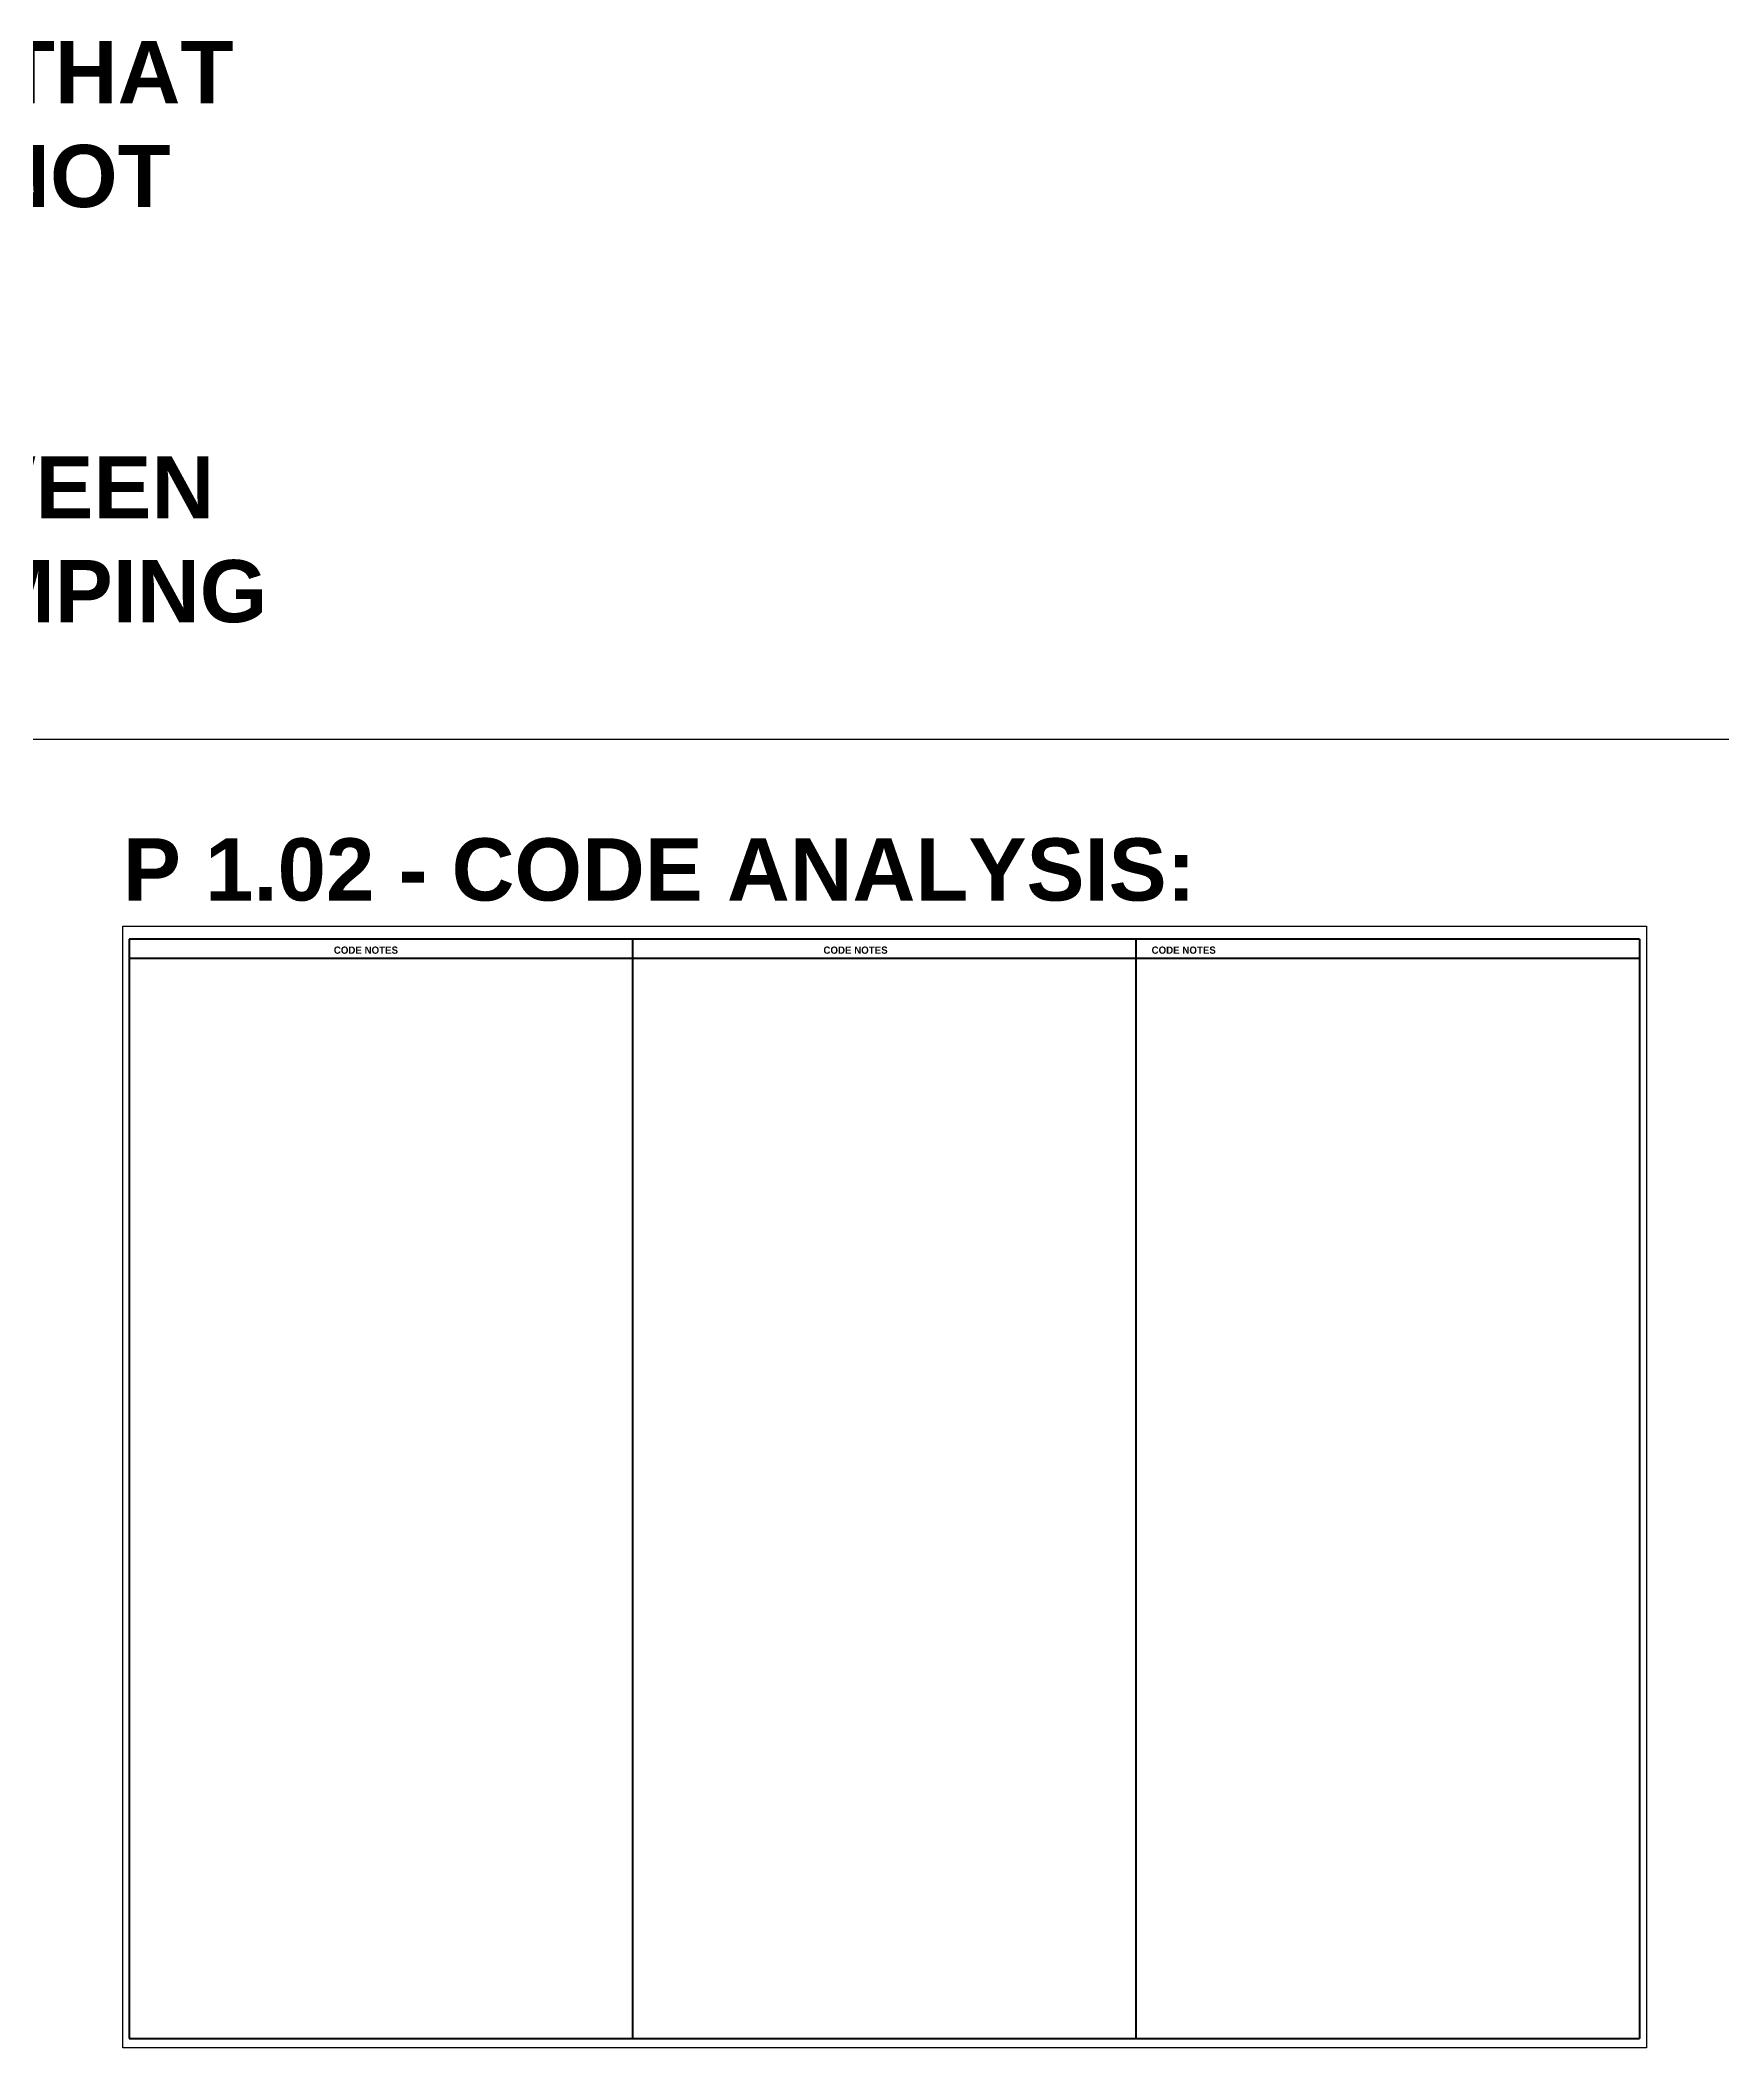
# Model space of a CAD drawing. Header units: inches. Extents: x 2025 to 34930, y -6955 to 4650.
# Drawn here: x 6602 to 8223, y -1678 to 257 of the extents above; entities that cross this region are included whole.
import ezdxf

# ---------------------------------------------------------------- set-up
doc = ezdxf.new("R2010")
doc.units = ezdxf.units.IN
doc.header["$MEASUREMENT"] = 0
doc.layers.get('DEFPOINTS').update_dxf_attribs({"color": 104})
doc.layers.add('PDF-TEXT', color=7, linetype='Continuous', lineweight=35)
doc.styles.add('Century Gothic_B', font='GOTHICB.TTF', dxfattribs={"height": 6.659722})
doc.styles.add('PDF Arial', font='arial.ttf')

msp = doc.modelspace()

# ---------------------------------------------------------------- linework, layer by layer
msp.add_line((5037.8, -416.7), (13091.4, -416.7))
at = {"layer": 'DEFPOINTS'}
msp.add_lwpolyline([(6682.1, -596.7), (8150.7, -596.7), (8150.7, -1677.8), (6682.1, -1677.8)], close=True, dxfattribs=at)
at = {"layer": 'PDF-TEXT', "color": 42, "lineweight": 100}
for p, q in [((8143.7, -609.5), (6688, -609.5)), ((6688, -609.5), (6688, -1668.8)), ((7173.4, -1668.8), (7173.4, -609.5)), ((7658.8, -1668.8), (7658.8, -609.5)), ((8143.7, -609.5), (8143.7, -1668.8)), ((6688, -627.8), (8143.7, -627.8)), ((6688, -1668.8), (8143.7, -1668.8))]:
    msp.add_line(p, q, dxfattribs=at)

# ---------------------------------------------------------------- texts
at = {"layer": 'DEFPOINTS', "char_height": 60, "attachment_point": 1, "style": 'PDF Arial'}
for s, insert, width in [('{\\fArial|b1|i0|c0|p34;THESE ARE THE STANDARD SHEETS THAT WE USE FOR ANY PROJECT WE ARE NOT PAYING FOR STAMPING.\\P\\PFEEL FREE TO REMOVE OR MIX BETWEEN SHEETS IF WE ARE PAYING FOR STAMPING}', (5019.3, 256.1), 1877.691), ('{\\fArial|b1|i0|c0|p34;P 1.02 - CODE ANALYSIS:}', (6682.1, -512.2), 1433.447)]:
    msp.add_mtext(s, dxfattribs=dict(at, insert=insert, width=width))
at = {"layer": 'PDF-TEXT', "color": 42, "char_height": 7, "attachment_point": 5, "style": 'Century Gothic_B'}
for insert, width in [((6916.3, -620), 355.718), ((7388.2, -620), 355.718), ((7704.5, -620), 356.817)]:
    msp.add_mtext('CODE NOTES', dxfattribs=dict(at, insert=insert, width=width))

doc.saveas('drawing.dxf')
